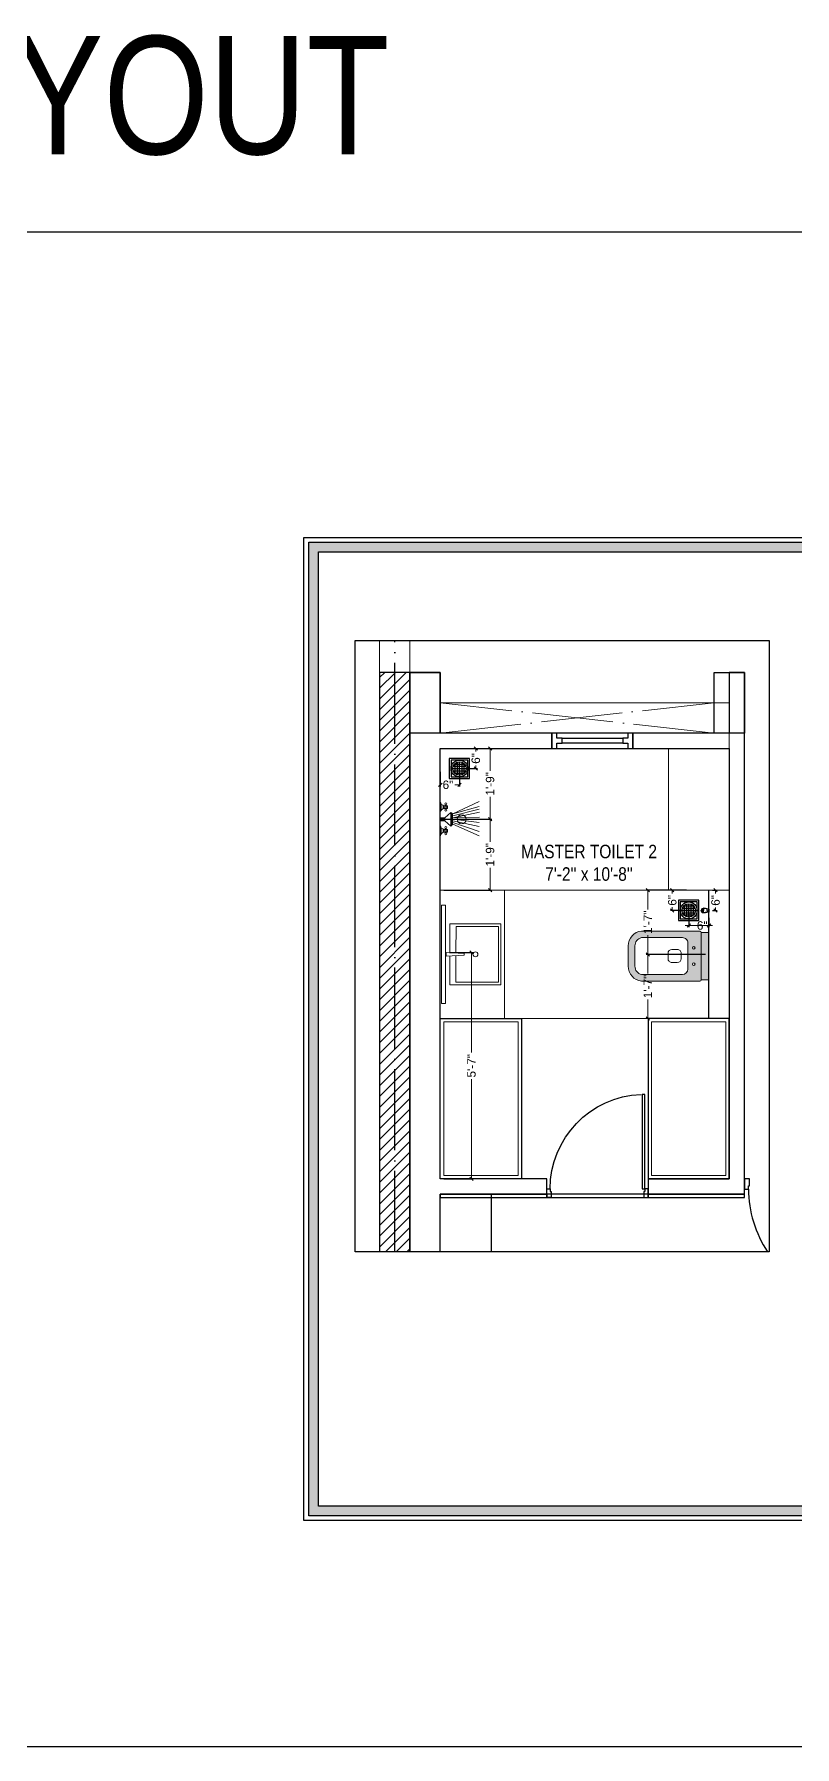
# Model space of a CAD drawing. Header units: millimetres. Extents: x 56222 to 3066687, y -650199 to -121287.
# Drawn here: x 150651 to 150876, y -178593 to -178086 of the extents above; entities that cross this region are included whole.
import ezdxf

# ---------------------------------------------------------------- set-up
doc = ezdxf.new("R2010")
doc.units = ezdxf.units.MM
doc.header["$MEASUREMENT"] = 0
doc.header["$PDMODE"] = 35
doc.linetypes.add('ACAD_ISO04W100', pattern=[30, 24, -3, 0, -3])
doc.layers.get('Defpoints').update_dxf_attribs({"color": 220})
for name, color, linetype in [('AR DOOR', 40, 'Continuous'), ('AR ELE-5', 134, 'Continuous'), ('SANIT', 232, 'Continuous'), ('WC-DET', 8, 'Continuous')]:
    doc.layers.add(name, color=color, linetype=linetype)
for name, color, linetype, lineweight in [('COLUMN', 1, 'Continuous', 30), ('dim05', 1, 'Continuous', 13), ('ELEVATION', 250, 'Continuous', 9), ('ELEVATION ( SPIRAL STAIR )', 250, 'Continuous', 9), ('FIRST FLOOR ( TEXT )', 7, 'Continuous', 9), ('FURNITURE', 32, 'Continuous', 9), ('GROUND FLOOR', 7, 'Continuous', 9), ('GROUND FLOOR  ( HATCH )', 251, 'Continuous', 9), ('GROUND FLOOR  ( PLINE )', 251, 'Continuous', 30), ('NAME PLATE', 7, 'Continuous', 25), ('SECOND FLOOR', 7, 'Continuous', 9), ('SECOND FLOOR  ( PLINE )', 251, 'Continuous', 30), ('SECOND FLOOR ( PLine )', 7, 'Continuous', 30), ('UTILITY', 48, 'Continuous', 9), ('wall', 7, 'Continuous', 30), ('X_PLOT', 1, 'Continuous', 9), ('XX~SLAB ( BEAM )~ ( DIM )', 7, 'Continuous', 9)]:
    doc.layers.add(name, color=color, linetype=linetype, lineweight=lineweight)
doc.layers.add('XX~SLAB ( PLINE )', color=251, linetype='Continuous', plot=False)
doc.styles.add('Arial', font='arial.ttf')
doc.styles.add('KATHA', font='swissc.ttf')
doc.styles.get("Standard").update_dxf_attribs({"font": 'arial.ttf', "height": 6})
doc.dimstyles.new('ISO-25', dxfattribs={"dimtxt": 2.5, "dimasz": 1, "dimexe": 0.5, "dimexo": 1, "dimtad": 0, "dimdec": 1, "dimlunit": 4, "dimtxsty": 'Standard', "dimblk": 'OBLIQUE', "dimcen": 2.5, "dimclrd": 1, "dimclre": 1, "dimclrt": 5, "dimadec": 0, "dimazin": 0, "dimtfac": 1, "dimtdec": 1, "dimtmove": 0, "dimatfit": 3, "dimfxl": 1, "dimlwd": -1, "dimarcsym": 0})

# ---------------------------------------------------------------- blocks, each defined once
blk = doc.blocks.new('*U180')
for points in [[(-1160, 0), (-1120, 0), (-1120, 30), (-1110, 30), (-1110, 100), (-1160, 100)], [(0, 0), (0, -1120), (-30, -1120), (-30, 0)], [(40, 0), (0, 0), (0, 30), (-10, 30), (-10, 100), (40, 100)]]:
    blk.add_lwpolyline(points, close=True)
at = {"layer": 'AR ELE-5', "linetype": 'ByBlock', "ltscale": 15}
blk.add_arc((2, 1), 1122, 180.0347, 267.627, dxfattribs=at)
blk = doc.blocks.new('A$C3EC62B37')
at = {"layer": 'FURNITURE', "lineweight": 30, "ltscale": 0.25, "true_color": 0xffffff}
h = blk.add_hatch(color=7, dxfattribs=at)
h.dxf.hatch_style = 1
h.paths.add_polyline_path([(-12.22, 0), (-12.22, 2.35), (-26.26, 2.35), (-26.26, 0)])
h.paths.add_polyline_path([(-26.26, 2.35), (-12.22, 2.35, 0.414214), (-11.83, 2.74), (-11.83, 19.96, 0.388639), (-16.24, 23.87), (-22.38, 23.87, 0.379499), (-26.65, 19.96), (-26.65, 2.74, 0.414214)])
h.paths.add_polyline_path([(-15.35, 6.26), (-23.13, 6.26, -0.414214), (-24.7, 7.83), (-24.7, 19.96, -0.349567), (-22.37, 21.91), (-16.24, 21.91, -0.364948), (-13.78, 19.96), (-13.78, 7.83, -0.414214)], flags=16)
h.paths.add_polyline_path([(-18.46, 8.22), (-20.02, 8.22, -0.414214), (-21.2, 9.39), (-21.2, 10.96, -0.414214), (-20.02, 12.13), (-18.46, 12.13, -0.414214), (-17.28, 10.96), (-17.28, 9.39, -0.414214)], flags=0)
h.paths.add_polyline_path([(-22.06, 4.53, -1), (-21.27, 4.53, -1)], flags=16)
at = {"layer": 'FURNITURE', "color": 0, "linetype": 'ByBlock', "lineweight": -2}
for p, q in [((-22.24, 23.87), (-16.24, 23.87)), ((-22.24, 21.91), (-16.24, 21.91)), ((-26.65, 2.74), (-26.65, 19.96)), ((-24.7, 7.83), (-24.7, 19.96)), ((-13.78, 7.83), (-13.78, 19.96)), ((-11.83, 2.74), (-11.83, 19.96)), ((-21.2, 9.39), (-21.2, 10.96)), ((-20.02, 12.13), (-18.46, 12.13)), ((-17.28, 9.39), (-17.28, 10.96)), ((-23.13, 6.26), (-15.35, 6.26)), ((-20.02, 8.22), (-18.46, 8.22)), ((-26.26, 2.35), (-12.22, 2.35)), ((-26.26, 2.35), (-26.26, 0)), ((-26.26, 0), (-12.22, 0)), ((-26.26, 0), (-12.22, 0)), ((-12.22, 2.35), (-12.22, 0))]:
    blk.add_line(p, q, dxfattribs=at)
for centre in [(-21.66, 4.53), (-16.81, 4.53)]:
    blk.add_circle(centre, 0.391, dxfattribs=at)
for centre, radius, start, end in [((-22.31, 19.5), 4.37, 89.0873, 174.0395), ((-22.31, 19.48), 2.44, 88.437, 168.6348), ((-16.17, 19.5), 4.37, 5.9605, 90.9127), ((-16.17, 19.48), 2.44, 11.3652, 91.563), ((-20.02, 10.96), 1.17, 90, 180), ((-18.46, 10.96), 1.17, 0, 90), ((-23.13, 7.83), 1.57, 180, 270), ((-20.02, 9.39), 1.17, 180, 270), ((-18.46, 9.39), 1.17, 270, 0), ((-15.35, 7.83), 1.57, 270, 0), ((-26.26, 2.74), 0.391, 180, 270), ((-12.22, 2.74), 0.391, 270, 0)]:
    blk.add_arc(centre, radius, start, end, dxfattribs=at)
blk = doc.blocks.new('A$C07311617')
at = {"layer": 'UTILITY'}
h = blk.add_hatch(color=7, dxfattribs=at)
h.paths.add_polyline_path([(-3.13, 2.02), (-3.13, 0), (-3.74, 0), (-3.74, 0.46), (-3.74, 1.42)])
h.paths.add_polyline_path([(-3.13, 0), (-3.13, -0.46), (-3.13, -2.02), (-3.74, -1.59), (-3.74, -0.46), (-3.74, 0)])
h = blk.add_hatch(color=7, dxfattribs=at)
h.paths.add_polyline_path([(0, 0.46), (0, 0), (-1.35, 0), (-1.35, 0.46)])
h.paths.add_polyline_path([(0, 0), (0, -0.46), (-1.35, -0.46), (-1.35, 0)])
at = {"layer": 'UTILITY', "color": 7}
for p, q in [((-3.74, 1.42), (-11.52, 4.9)), ((-3.74, 0.94), (-11.52, 3.66)), ((-3.74, 0.46), (-11.52, 2.15)), ((-3.74, 0), (-11.52, 0.93)), ((-3.13, 2.02), (-3.74, 1.42)), ((-3.13, -0.46), (-3.13, 2.02)), ((-1.35, 0.46), (-3.13, 2.02)), ((-3.13, 0.46), (-3.13, 1.42)), ((-1.74, 3.79), (-1.74, 4.05)), ((-1.74, 2.99), (-1.74, 2.72)), ((-1.47, 3.79), (-1.47, 4.05)), ((-1.47, 2.99), (-1.47, 2.72)), ((-1.35, -0.46), (-1.35, 0.46)), ((-1.35, 0.46), (0, 0.46)), ((-0.8, 3.9), (-0.8, 2.88)), ((-0.27, 2.44), (-0.27, 4.33)), ((0, -0.46), (0, 0.46)), ((-3.74, -0.46), (-11.62, -0.61)), ((-3.74, -0.46), (-11.57, -2.09)), ((-3.74, -1.03), (-11.52, -2.96)), ((-3.74, -1.59), (-11.52, -5.3)), ((-3.74, -1.59), (-11.52, -3.73)), ((-3.74, -1.59), (-3.13, -2.02)), ((-3.13, -0.46), (-3.13, -2.02)), ((-1.35, -0.46), (-3.13, -2.02)), ((-1.74, -3.22), (-1.74, -2.95)), ((-1.74, -4.02), (-1.74, -4.29)), ((-1.47, -3.22), (-1.47, -2.95)), ((-1.47, -4.02), (-1.47, -4.29)), ((-1.35, -0.46), (0, -0.46)), ((-0.8, -4.13), (-0.8, -3.11)), ((-0.27, -2.68), (-0.27, -4.56))]:
    blk.add_line(p, q, dxfattribs=at)
for points in [[(-1.35, 0.46), (-3.13, 2.02)], [(-3.13, -2.02), (-1.35, -0.46)]]:
    blk.add_lwpolyline(points, dxfattribs=at)
for points in [[(-1.07, 2.99), (-2.14, 2.99), (-2.14, 3.79), (-1.07, 3.79)], [(-1.07, -3.22), (-2.14, -3.22), (-2.14, -4.02), (-1.07, -4.02)]]:
    blk.add_lwpolyline(points, close=True, dxfattribs=at)
for centre, radius in [((-6.31, 0), 1.33), ((-1.6, 4.32), 0.298), ((-1.6, 3.39), 0.298), ((-1.6, 2.45), 0.298), ((-1.6, -2.69), 0.298), ((-1.6, -3.62), 0.298), ((-1.6, -4.55), 0.298)]:
    blk.add_circle(centre, radius, dxfattribs=at)
for centre, start, end in [((-1.47, 5.26), 285.2551, 344.7449), ((-1.47, 1.52), 15.2551, 74.7449), ((-1.47, -1.75), 285.2551, 344.7449), ((-1.47, -5.49), 15.2551, 74.7449)]:
    blk.add_arc(centre, 1.52, start, end, dxfattribs=at)
blk = doc.blocks.new('_Oblique')
at = {"layer": 'wall', "color": 0, "lineweight": -2}
blk.add_line((-0.5, -0.5), (0.5, 0.5), dxfattribs=at)
blk = doc.blocks.new('*D898')
at = {"layer": 'Defpoints', "color": 0, "lineweight": 30, "transparency": 16777216}
for p in [(150771.02, -178297.28), (150771.02, -178318.28), (150785.75, -178318.28)]:
    blk.add_point(p, dxfattribs=at)
at = {"layer": 'dim05', "color": 1, "linetype": 'Continuous', "lineweight": -2, "transparency": 16777216}
for p, q in [((150772.02, -178297.28), (150786.25, -178297.28)), ((150772.02, -178318.28), (150786.25, -178318.28))]:
    blk.add_line(p, q, dxfattribs=at)
at = {"layer": 'dim05', "color": 1, "linetype": 'Continuous', "transparency": 16777216}
for p, q in [((150785.75, -178297.28), (150785.75, -178303.95)), ((150785.75, -178318.28), (150785.75, -178311.61))]:
    blk.add_line(p, q, dxfattribs=at)
at = {"layer": 'dim05', "color": 1, "transparency": 16777216}
for p, rotation in [((150785.75, -178297.28), 90), ((150785.75, -178318.28), 270)]:
    blk.add_blockref('_Oblique', p, dxfattribs=dict(at, rotation=rotation))
at = {"layer": 'dim05', "color": 5, "lineweight": 25, "transparency": 16777216, "insert": (150785.75, -178307.78), "char_height": 2.5, "attachment_point": 5, "rotation": 90, "style": 'Arial'}
blk.add_mtext('1\'-9"', dxfattribs=at)
blk = doc.blocks.new('*D899')
at = {"layer": 'Defpoints', "color": 0, "lineweight": 30, "transparency": 16777216}
for p in [(150771.02, -178318.28), (150771.02, -178339.28), (150785.75, -178339.28)]:
    blk.add_point(p, dxfattribs=at)
at = {"layer": 'dim05', "color": 1, "linetype": 'Continuous', "lineweight": -2, "transparency": 16777216}
for p, q in [((150772.02, -178318.28), (150786.25, -178318.28)), ((150772.02, -178339.28), (150786.25, -178339.28))]:
    blk.add_line(p, q, dxfattribs=at)
at = {"layer": 'dim05', "color": 1, "linetype": 'Continuous', "transparency": 16777216}
for p, q in [((150785.75, -178318.28), (150785.75, -178324.95)), ((150785.75, -178339.28), (150785.75, -178332.61))]:
    blk.add_line(p, q, dxfattribs=at)
at = {"layer": 'dim05', "color": 1, "transparency": 16777216}
for p, rotation in [((150785.75, -178318.28), 90), ((150785.75, -178339.28), 270)]:
    blk.add_blockref('_Oblique', p, dxfattribs=dict(at, rotation=rotation))
at = {"layer": 'dim05', "color": 5, "lineweight": 25, "transparency": 16777216, "insert": (150785.75, -178328.78), "char_height": 2.5, "attachment_point": 5, "rotation": 90, "style": 'Arial'}
blk.add_mtext('1\'-9"', dxfattribs=at)
blk = doc.blocks.new('*D900')
at = {"layer": 'Defpoints', "color": 0, "lineweight": 30, "transparency": 16777216}
for p in [(150772.77, -178357.77), (150771.02, -178424.78), (150780.24, -178424.78)]:
    blk.add_point(p, dxfattribs=at)
at = {"layer": 'dim05', "color": 1, "linetype": 'Continuous', "lineweight": -2, "transparency": 16777216}
for p, q in [((150773.77, -178357.77), (150780.74, -178357.77)), ((150772.02, -178424.78), (150780.74, -178424.78))]:
    blk.add_line(p, q, dxfattribs=at)
at = {"layer": 'dim05', "color": 1, "linetype": 'Continuous', "transparency": 16777216}
for p, q in [((150780.24, -178357.77), (150780.24, -178387.32)), ((150780.24, -178424.78), (150780.24, -178395.22))]:
    blk.add_line(p, q, dxfattribs=at)
at = {"layer": 'dim05', "color": 1, "transparency": 16777216}
for p, rotation in [((150780.24, -178357.77), 90), ((150780.24, -178424.78), 270)]:
    blk.add_blockref('_Oblique', p, dxfattribs=dict(at, rotation=rotation))
at = {"layer": 'dim05', "color": 5, "lineweight": 25, "transparency": 16777216, "insert": (150780.24, -178391.27), "char_height": 2.5, "attachment_point": 5, "rotation": 90, "style": 'Arial'}
blk.add_mtext('5\'-7"', dxfattribs=at)
blk = doc.blocks.new('A$C775F2B7C')
at = {"layer": 'WC-DET', "color": 7}
for points in [[(0.02, 0.076), (0.007, 0.076, 0.150223), (0, 0.06), (0, 0.037), (0.007, 0.004, 0.333354), (0.011, 0), (0.025, 0), (0.038, 0, 0.333354), (0.043, 0.004), (0.05, 0.037), (0.05, 0.06, 0.150223), (0.043, 0.076), (0.03, 0.076)], [(0.025, 0.02), (0.012, 0.02, -0.354974), (0.007, 0.023), (0, 0.057)], [(0.02, 0.076), (0.02, 0.082, -0.414214), (0.021, 0.083), (0.025, 0.083)], [(0.025, 0.076), (0.02, 0.076, 0.150223)], [(0.03, 0.076), (0.03, 0.082, 0.414214), (0.029, 0.083), (0.025, 0.083)], [(0.025, 0.02), (0.038, 0.02, 0.354974), (0.042, 0.023), (0.05, 0.057)]]:
    blk.add_lwpolyline(points, format="xyb", dxfattribs=at)
at = {"layer": 'WC-DET'}
for points in [[(0, 0.063), (0.025, 0.063)], [(0, 0.057), (0.025, 0.057)], [(0.001, 0.065), (0.025, 0.065)], [(0.049, 0.065), (0.025, 0.065)], [(0.049, 0.063), (0.025, 0.063)], [(0.05, 0.057), (0.025, 0.057)]]:
    blk.add_lwpolyline(points, dxfattribs=at)
at = {"layer": 'WC-DET', "color": 7}
blk.add_lwpolyline([(0.03, 0.076), (0.025, 0.076)], dxfattribs=at)
blk = doc.blocks.new('*D901')
at = {"layer": 'Defpoints', "color": 0, "lineweight": 30, "transparency": 16777216}
for p in [(150850.52, -178339.28), (150852.46, -178339.28), (150850.52, -178345.32)]:
    blk.add_point(p, dxfattribs=at)
at = {"layer": 'dim05', "color": 1, "linetype": 'Continuous', "lineweight": -2, "transparency": 16777216}
for p, q in [((150851.52, -178339.28), (150852.96, -178339.28)), ((150851.52, -178345.32), (150852.96, -178345.32))]:
    blk.add_line(p, q, dxfattribs=at)
at = {"layer": 'dim05', "color": 1, "linetype": 'Continuous', "transparency": 16777216}
for p, q in [((150852.46, -178339.28), (150852.46, -178340.23)), ((150852.46, -178345.32), (150852.46, -178344.37))]:
    blk.add_line(p, q, dxfattribs=at)
at = {"layer": 'dim05', "color": 1, "transparency": 16777216}
for p, rotation in [((150852.46, -178339.28), 90), ((150852.46, -178345.32), 270)]:
    blk.add_blockref('_Oblique', p, dxfattribs=dict(at, rotation=rotation))
at = {"layer": 'dim05', "color": 5, "lineweight": 25, "transparency": 16777216, "insert": (150852.46, -178342.3), "char_height": 2.5, "attachment_point": 5, "rotation": 90, "style": 'Arial'}
blk.add_mtext('6"', dxfattribs=at)
blk = doc.blocks.new('*D902')
at = {"layer": 'Defpoints', "color": 0, "lineweight": 30, "transparency": 16777216}
for p in [(150844.86, -178339.28), (150832.41, -178358.28), (150850.52, -178358.28)]:
    blk.add_point(p, dxfattribs=at)
at = {"layer": 'dim05', "color": 1, "linetype": 'Continuous', "lineweight": -2, "transparency": 16777216}
for p, q in [((150843.86, -178339.28), (150831.91, -178339.28)), ((150849.52, -178358.28), (150831.91, -178358.28))]:
    blk.add_line(p, q, dxfattribs=at)
at = {"layer": 'dim05', "color": 1, "linetype": 'Continuous', "transparency": 16777216}
for p, q in [((150832.41, -178339.28), (150832.41, -178344.95)), ((150832.41, -178358.28), (150832.41, -178352.61))]:
    blk.add_line(p, q, dxfattribs=at)
at = {"layer": 'dim05', "color": 1, "transparency": 16777216}
for p, rotation in [((150832.41, -178339.28), 90), ((150832.41, -178358.28), 270)]:
    blk.add_blockref('_Oblique', p, dxfattribs=dict(at, rotation=rotation))
at = {"layer": 'dim05', "color": 5, "lineweight": 25, "transparency": 16777216, "insert": (150832.41, -178348.78), "char_height": 2.5, "attachment_point": 5, "rotation": 90, "style": 'Arial'}
blk.add_mtext('1\'-7"', dxfattribs=at)
blk = doc.blocks.new('*D903')
at = {"layer": 'Defpoints', "color": 0, "lineweight": 30, "transparency": 16777216}
for p in [(150850.52, -178358.28), (150832.41, -178377.28), (150850.52, -178377.28)]:
    blk.add_point(p, dxfattribs=at)
at = {"layer": 'dim05', "color": 1, "linetype": 'Continuous', "lineweight": -2, "transparency": 16777216}
for p, q in [((150849.52, -178358.28), (150831.91, -178358.28)), ((150849.52, -178377.28), (150831.91, -178377.28))]:
    blk.add_line(p, q, dxfattribs=at)
at = {"layer": 'dim05', "color": 1, "linetype": 'Continuous', "transparency": 16777216}
for p, q in [((150832.41, -178358.28), (150832.41, -178363.95)), ((150832.41, -178377.28), (150832.41, -178371.61))]:
    blk.add_line(p, q, dxfattribs=at)
at = {"layer": 'dim05', "color": 1, "transparency": 16777216}
for p, rotation in [((150832.41, -178358.28), 90), ((150832.41, -178377.28), 270)]:
    blk.add_blockref('_Oblique', p, dxfattribs=dict(at, rotation=rotation))
at = {"layer": 'dim05', "color": 5, "lineweight": 25, "transparency": 16777216, "insert": (150832.41, -178367.78), "char_height": 2.5, "attachment_point": 5, "rotation": 90, "style": 'Arial'}
blk.add_mtext('1\'-7"', dxfattribs=at)
blk = doc.blocks.new('NAHNYsquare')
at = {"color": 253}
for p, q in [((5, -2.99), (1, -2.99)), ((4.89, -2.32), (1.11, -2.32)), ((4.89, -3.65), (1.11, -3.65)), ((4.49, -1.65), (1.51, -1.65)), ((4.49, -4.32), (1.51, -4.32)), ((1.67, -4.48), (1.67, -1.49)), ((2.33, -4.87), (2.33, -1.1)), ((3, -0.99), (3, -4.99)), ((3.67, -4.87), (3.67, -1.1)), ((4.33, -4.48), (4.33, -1.49))]:
    blk.add_line(p, q, dxfattribs=at)
for points in [[(0, -5.99), (6, -5.99), (6, 0.01), (0, 0.01)], [(0.5, -5.49), (5.5, -5.49), (5.5, -0.49), (0.5, -0.49)]]:
    blk.add_lwpolyline(points, close=True)
for radius in [2.5, 2]:
    blk.add_circle((3, -2.99), radius)
blk = doc.blocks.new('LAYOUT FILE')
at = {"layer": 'NAME PLATE', "true_color": 0xd39e00}
h = blk.add_hatch(color=42, dxfattribs=at)
h.paths.add_polyline_path([(3346889.83, -513806.18), (3346889.83, -514260.7), (3347535.56, -514260.7), (3347535.56, -513806.18)])
h.paths.add_polyline_path([(3346894.36, -513810.71), (3347531.03, -513810.71), (3347531.03, -514256.17), (3346894.36, -514256.17)], flags=16)
at = {"layer": 'NAME PLATE', "color": 42, "true_color": 0xd39e00}
for points in [[(3346887.56, -513803.91), (3347537.83, -513803.91), (3347537.83, -514262.96), (3346887.56, -514262.96)], [(3346889.83, -513806.18), (3347535.56, -513806.18), (3347535.56, -514260.7), (3346889.83, -514260.7)], [(3346894.36, -513810.71), (3347531.03, -513810.71), (3347531.03, -514256.17), (3346894.36, -514256.17)]]:
    blk.add_lwpolyline(points, close=True, dxfattribs=at)
blk = doc.blocks.new('*D910')
at = {"layer": 'Defpoints', "color": 0, "lineweight": 30, "transparency": 16777216}
for p in [(150839.66, -178339.28), (150844.52, -178339.28), (150846.52, -178345.28)]:
    blk.add_point(p, dxfattribs=at)
at = {"layer": 'dim05', "color": 1, "linetype": 'Continuous', "lineweight": -2, "transparency": 16777216}
for p, q in [((150843.52, -178339.28), (150839.16, -178339.28)), ((150845.52, -178345.28), (150839.16, -178345.28))]:
    blk.add_line(p, q, dxfattribs=at)
at = {"layer": 'dim05', "color": 1, "linetype": 'Continuous', "transparency": 16777216}
for p, q in [((150839.66, -178339.28), (150839.66, -178340.21)), ((150839.66, -178345.28), (150839.66, -178344.35))]:
    blk.add_line(p, q, dxfattribs=at)
at = {"layer": 'dim05', "color": 1, "transparency": 16777216}
for p, rotation in [((150839.66, -178339.28), 90), ((150839.66, -178345.28), 270)]:
    blk.add_blockref('_Oblique', p, dxfattribs=dict(at, rotation=rotation))
at = {"layer": 'dim05', "color": 5, "lineweight": 25, "transparency": 16777216, "insert": (150839.66, -178342.28), "char_height": 2.5, "attachment_point": 5, "rotation": 90, "style": 'Arial'}
blk.add_mtext('6"', dxfattribs=at)
blk = doc.blocks.new('*D911')
at = {"layer": 'Defpoints', "color": 0, "lineweight": 30, "transparency": 16777216}
for p in [(150844.52, -178345.28), (150850.52, -178346.42), (150850.52, -178349.74)]:
    blk.add_point(p, dxfattribs=at)
at = {"layer": 'dim05', "color": 1, "linetype": 'Continuous', "transparency": 16777216}
for p, q in [((150844.52, -178349.74), (150843.52, -178349.74)), ((150844.52, -178349.74), (150850.52, -178349.74)), ((150850.52, -178349.74), (150851.52, -178349.74))]:
    blk.add_line(p, q, dxfattribs=at)
at = {"layer": 'dim05', "color": 1, "linetype": 'Continuous', "lineweight": -2, "transparency": 16777216}
for p, q in [((150844.52, -178346.28), (150844.52, -178350.24)), ((150850.52, -178347.42), (150850.52, -178350.24))]:
    blk.add_line(p, q, dxfattribs=at)
at = {"layer": 'dim05', "color": 1, "transparency": 16777216}
blk.add_blockref('_Oblique', (150844.52, -178349.74), dxfattribs=at)
at = {"layer": 'dim05', "color": 1, "transparency": 16777216, "rotation": 180}
blk.add_blockref('_Oblique', (150850.52, -178349.74), dxfattribs=at)
at = {"layer": 'dim05', "color": 5, "lineweight": 25, "transparency": 16777216, "insert": (150848.52, -178349.74), "char_height": 2.5, "attachment_point": 5, "style": 'Arial'}
blk.add_mtext('6"', dxfattribs=at)
blk = doc.blocks.new('*D912')
at = {"layer": 'Defpoints', "color": 0, "lineweight": 30, "transparency": 16777216}
for p in [(150775.23, -178297.28), (150776.68, -178303.25), (150781.52, -178303.25)]:
    blk.add_point(p, dxfattribs=at)
at = {"layer": 'dim05', "color": 1, "linetype": 'Continuous', "lineweight": -2, "transparency": 16777216}
for p, q in [((150776.23, -178297.28), (150782.02, -178297.28)), ((150777.68, -178303.25), (150782.02, -178303.25))]:
    blk.add_line(p, q, dxfattribs=at)
at = {"layer": 'dim05', "color": 1, "linetype": 'Continuous', "transparency": 16777216}
for p, q in [((150781.52, -178297.28), (150781.52, -178298.19)), ((150781.52, -178303.25), (150781.52, -178302.33))]:
    blk.add_line(p, q, dxfattribs=at)
at = {"layer": 'dim05', "color": 1, "transparency": 16777216}
for p, rotation in [((150781.52, -178297.28), 90), ((150781.52, -178303.25), 270)]:
    blk.add_blockref('_Oblique', p, dxfattribs=dict(at, rotation=rotation))
at = {"layer": 'dim05', "color": 5, "lineweight": 25, "transparency": 16777216, "insert": (150781.52, -178300.26), "char_height": 2.5, "attachment_point": 5, "rotation": 90, "style": 'Arial'}
blk.add_mtext('6"', dxfattribs=at)
blk = doc.blocks.new('*D913')
at = {"layer": 'Defpoints', "color": 0, "lineweight": 30, "transparency": 16777216}
for p in [(150771.02, -178303.25), (150776.68, -178303.25), (150776.68, -178308.08)]:
    blk.add_point(p, dxfattribs=at)
at = {"layer": 'dim05', "color": 1, "linetype": 'Continuous', "lineweight": -2, "transparency": 16777216}
for p, q in [((150771.02, -178304.25), (150771.02, -178308.58)), ((150776.68, -178304.25), (150776.68, -178308.58))]:
    blk.add_line(p, q, dxfattribs=at)
at = {"layer": 'dim05', "color": 1, "linetype": 'Continuous', "transparency": 16777216}
for p, q in [((150771.02, -178308.08), (150771.21, -178308.08)), ((150776.68, -178308.08), (150775.35, -178308.08))]:
    blk.add_line(p, q, dxfattribs=at)
at = {"layer": 'dim05', "color": 1, "transparency": 16777216, "rotation": 180}
blk.add_blockref('_Oblique', (150771.02, -178308.08), dxfattribs=at)
at = {"layer": 'dim05', "color": 1, "transparency": 16777216}
blk.add_blockref('_Oblique', (150776.68, -178308.08), dxfattribs=at)
at = {"layer": 'dim05', "color": 5, "lineweight": 25, "transparency": 16777216, "insert": (150773.28, -178308.08), "char_height": 2.5, "attachment_point": 5, "style": 'Arial'}
blk.add_mtext('6"', dxfattribs=at)

msp = doc.modelspace()

# ---------------------------------------------------------------- hatches: boundary and pattern name
at = {"layer": 'GROUND FLOOR  ( HATCH )', "lineweight": 30}
h = msp.add_hatch(dxfattribs=at)
h.set_pattern_fill('ANSI31', color=6, scale=18, angle=180, style=0)
h.set_pattern_definition([(225, (299525.3775, -358084.8126), (1.590990258, -1.590990258), [])])
h.paths.add_polyline_path([(150757.523, -178446.409), (150762.023, -178446.409), (150762.023, -178274.777), (150757.523, -178274.777)])
h.paths.add_polyline_path([(150753.023, -178446.409), (150757.523, -178446.409), (150757.523, -178274.777), (150753.023, -178274.777)])

# ---------------------------------------------------------------- linework, layer by layer
msp.add_lwpolyline([(150861.023, -178427.777), (150862.223, -178427.777), (150862.223, -178426.877), (150862.523, -178426.877), (150862.523, -178424.777), (150861.023, -178424.777)], close=True)
at = {"layer": 'AR ELE-5', "linetype": 'ByBlock', "ltscale": 15}
msp.add_arc((150895.872, -178427.756), 33.649, 180.03474, 213.66408, dxfattribs=at)
at = {"layer": 'COLUMN'}
msp.add_lwpolyline([(150771.023, -178292.777), (150762.023, -178292.777), (150762.023, -178274.777), (150771.023, -178274.777)], close=True, dxfattribs=at)
msp.add_lwpolyline([(150861.023, -178274.777), (150861.023, -178292.777), (150852.023, -178292.777), (150852.023, -178274.777), (150861.023, -178274.777)], dxfattribs=at)
at = {"layer": 'ELEVATION', "lineweight": 25, "transparency": 33554600, "elevation": 0.126}
msp.add_lwpolyline([(150868.324, -178446.409), (150745.813, -178446.409), (150745.813, -178265.362), (150868.324, -178265.362)], close=True, dxfattribs=at)
at = {"layer": 'ELEVATION ( SPIRAL STAIR )', "color": 5}
msp.add_lwpolyline([(150772.57, -178343.717), (150771.414, -178343.717), (150771.414, -178372.816), (150772.57, -178372.816)], close=True, dxfattribs=at)
at = {"layer": 'FURNITURE'}
msp.add_line((150790.023, -178339.277), (150790.023, -178377.277), dxfattribs=at)
at = {"layer": 'FURNITURE', "lineweight": 30}
for p, q in [((150786.077, -178429.277), (150786.077, -178446.409)), ((150802.523, -178429.277), (150802.523, -178430.238)), ((150832.523, -178429.277), (150832.523, -178430.238))]:
    msp.add_line(p, q, dxfattribs=at)
at = {"layer": 'FURNITURE'}
for points in [[(150856.523, -178339.277), (150838.523, -178339.277), (150838.523, -178297.277), (150856.523, -178297.277)], [(150778.064, -178358.556), (150778.065, -178357.984), (150772.768, -178357.726), (150772.767, -178358.806)], [(150772.023, -178423.777), (150772.023, -178378.277), (150794.023, -178378.277), (150794.023, -178423.777)], [(150855.523, -178423.777), (150855.523, -178378.277), (150833.523, -178378.277), (150833.523, -178423.777)]]:
    msp.add_lwpolyline(points, close=True, dxfattribs=at)
for points in [[(150773.848, -178357.779), (150773.863, -178349.268), (150788.957, -178349.277), (150788.936, -178367.277), (150773.842, -178367.268), (150773.847, -178358.755)], [(150775.649, -178357.866), (150775.663, -178349.989), (150788.236, -178349.996), (150788.216, -178366.556), (150775.643, -178366.549), (150775.648, -178358.67)]]:
    msp.add_lwpolyline(points, dxfattribs=at)
at = {"layer": 'FURNITURE', "lineweight": 30}
for points in [[(150795.023, -178424.777), (150771.023, -178424.777), (150771.023, -178377.277), (150795.023, -178377.277)], [(150861.023, -178429.277), (150771.023, -178429.277), (150771.023, -178430.238), (150861.023, -178430.238)]]:
    msp.add_lwpolyline(points, close=True, dxfattribs=at)
msp.add_lwpolyline([(150856.523, -178424.777), (150856.523, -178377.277), (150832.523, -178377.277), (150832.523, -178424.777), (150856.523, -178424.777)], dxfattribs=at)
at = {"layer": 'FURNITURE'}
msp.add_circle((150781.41, -178358.272), 0.72, dxfattribs=at)
at = {"layer": 'GROUND FLOOR'}
for p, q in [((150753.023, -178446.409), (150753.023, -178265.362)), ((150762.023, -178446.409), (150762.023, -178265.362)), ((150856.523, -178339.277), (150771.023, -178339.277)), ((150856.523, -178377.277), (150771.023, -178377.277))]:
    msp.add_line(p, q, dxfattribs=at)
at = {"layer": 'GROUND FLOOR', "color": 1, "linetype": 'ACAD_ISO04W100'}
msp.add_line((150757.523, -178446.409), (150757.523, -178274.777), dxfattribs=at)
at = {"layer": 'GROUND FLOOR', "color": 6, "lineweight": 30}
msp.add_lwpolyline([(150762.023, -178446.409), (150762.023, -178274.777), (150753.023, -178274.777), (150753.023, -178446.409)], dxfattribs=at)
at = {"layer": 'GROUND FLOOR  ( PLINE )'}
msp.add_lwpolyline([(150850.523, -178377.277), (150850.523, -178339.277)], dxfattribs=at)
at = {"layer": 'SECOND FLOOR'}
for p, q in [((150771.023, -178292.777), (150771.023, -178274.777)), ((150856.523, -178424.777), (150856.523, -178274.777)), ((150861.023, -178424.777), (150861.023, -178274.777)), ((150771.023, -178283.777), (150856.523, -178283.777)), ((150856.523, -178292.777), (150771.023, -178292.777)), ((150771.023, -178424.777), (150771.023, -178297.277)), ((150856.523, -178297.277), (150771.023, -178297.277)), ((150802.523, -178429.277), (150802.523, -178424.777)), ((150832.523, -178429.277), (150832.523, -178424.777)), ((150861.023, -178424.777), (150861.023, -178424.777)), ((150861.023, -178424.777), (150861.023, -178429.277)), ((150771.023, -178446.409), (150771.023, -178429.277)), ((150802.523, -178429.277), (150771.023, -178429.277)), ((150861.023, -178429.277), (150832.523, -178429.277))]:
    msp.add_line(p, q, dxfattribs=at)
at = {"layer": 'SECOND FLOOR', "color": 1, "linetype": 'ACAD_ISO04W100'}
for p, q in [((150852.023, -178292.777), (150771.023, -178283.777)), ((150771.023, -178292.777), (150852.023, -178283.777))]:
    msp.add_line(p, q, dxfattribs=at)
at = {"layer": 'SECOND FLOOR  ( PLINE )'}
msp.add_lwpolyline([(150771.023, -178446.409), (150771.023, -178429.277), (150802.523, -178429.277), (150802.523, -178424.777), (150771.023, -178424.777), (150771.023, -178297.277), (150804.028, -178297.277), (150804.028, -178292.777), (150771.023, -178292.777), (150771.023, -178274.777), (150762.023, -178274.777), (150762.023, -178446.409)], dxfattribs=at)
at = {"layer": 'SECOND FLOOR ( PLine )'}
msp.add_lwpolyline([(150861.023, -178274.777), (150861.023, -178274.777), (150856.523, -178274.777), (150856.523, -178292.777), (150828.028, -178292.777), (150828.028, -178297.277), (150856.523, -178297.277), (150856.523, -178424.777), (150832.523, -178424.777), (150832.523, -178429.277), (150861.023, -178429.277), (150861.023, -178424.777), (150861.023, -178424.777), (150861.023, -178274.777)], dxfattribs=at)
at = {"layer": 'X_PLOT', "linetype": 'ACAD_ISO04W100', "lineweight": 30}
msp.add_line((150757.523, -178446.409), (150757.523, -178265.362), dxfattribs=at)
at = {"layer": 'XX~SLAB ( BEAM )~ ( DIM )', "color": 3, "lineweight": 30}
msp.add_lwpolyline([(150097.315, -178144.289), (151204.437, -178144.289), (151204.437, -178592.938), (150097.315, -178592.938)], close=True, dxfattribs=at)
at = {"layer": 'XX~SLAB ( PLINE )'}
msp.add_lwpolyline([(150804.028, -178297.277), (150805.528, -178297.277), (150805.528, -178295.777), (150807.028, -178295.777), (150807.028, -178294.277), (150825.028, -178294.277), (150825.028, -178295.777), (150826.528, -178295.777), (150826.528, -178297.277), (150828.028, -178297.277), (150828.028, -178292.777), (150826.528, -178292.777), (150826.528, -178294.277), (150825.028, -178294.277), (150825.028, -178295.777), (150807.028, -178295.777), (150807.028, -178294.277), (150805.528, -178294.277), (150805.528, -178292.777), (150804.028, -178292.777), (150804.028, -178297.277), (150828.028, -178297.277), (150828.028, -178292.777), (150804.028, -178292.777)], close=True, dxfattribs=at)

# ---------------------------------------------------------------- block references
at = {"layer": 'AR DOOR', "linetype": 'ByBlock', "lineweight": -2, "extrusion": (0, 0, -1), "xscale": 0.02500000000004618, "yscale": 0.02500000000004618, "zscale": -0.02500000000004618, "rotation": 180}
msp.add_blockref('*U180', (-150831.523, -178427.738), dxfattribs=at)
at = {"layer": 'FURNITURE', "lineweight": 18, "rotation": 180.0331280368491}
msp.add_blockref('A$C07311617', (150771.023, -178318.277), dxfattribs=at)
at = {"layer": 'FURNITURE', "rotation": 90.00000000284591}
msp.add_blockref('A$C3EC62B37', (150850.523, -178339.538), dxfattribs=at)
at = {"layer": 'NAME PLATE', "lineweight": 0, "xscale": 0.6342633348092371, "yscale": 0.6342633348092371, "zscale": 0.6342633348092371}
msp.add_blockref('LAYOUT FILE', (-1972077.429, 147652.185), dxfattribs=at)
at = {"layer": 'SANIT', "linetype": 'ByBlock', "rotation": 180}
for p in [(150779.683, -178306.235), (150847.523, -178348.262)]:
    msp.add_blockref('NAHNYsquare', p, dxfattribs=at)
at = {"layer": 'WC-DET', "xscale": -27.91359444021024, "yscale": 27.91359444021024, "zscale": 27.91359444021024, "rotation": 90}
msp.add_blockref('A$C775F2B7C', (150850.523, -178344.628), dxfattribs=at)

# ---------------------------------------------------------------- texts
at = {"layer": 'FIRST FLOOR ( TEXT )', "insert": (150815.011, -178331.185, 0.126), "char_height": 4, "attachment_point": 5, "style": 'KATHA'}
msp.add_mtext("MASTER TOILET 2\\P7'-2'' x 10'-8''", dxfattribs=at)
at = {"layer": 'XX~SLAB ( BEAM )~ ( DIM )', "color": 3, "lineweight": 30, "insert": (150503.111, -178104.067), "char_height": 35, "attachment_point": 5, "style": 'KATHA'}
msp.add_mtext('FINAL PLUMBING LAYOUT', dxfattribs=at)

# ---------------------------------------------------------------- dimensions: what is measured, and where the dimension line sits
at = {"layer": 'dim05', "color": 27, "lineweight": 25, "true_color": 0x7d5120}
for base, p1, p2, angle, picture, middle in [((150785.745, -178318.277), (150771.023, -178297.277), (150771.023, -178318.277), 270, '*D898', (150785.745, -178307.777)), ((150781.522, -178303.25), (150775.231, -178297.277), (150776.683, -178303.25), 90, '*D912', (150781.522, -178300.263)), ((150785.745, -178339.277), (150771.023, -178318.277), (150771.023, -178339.277), 270, '*D899', (150785.745, -178328.777)), ((150832.408, -178358.277), (150844.856, -178339.277), (150850.523, -178358.277), 270, '*D902', (150832.408, -178348.777)), ((150839.658, -178339.277), (150846.523, -178345.277), (150844.523, -178339.277), 90, '*D910', (150839.658, -178342.277)), ((150852.461, -178339.277), (150850.523, -178345.32), (150850.523, -178339.277), 270, '*D901', (150852.461, -178342.298)), ((150780.238, -178424.777), (150772.767, -178357.766), (150771.023, -178424.777), 270, '*D900', (150780.238, -178391.271)), ((150832.408, -178377.277), (150850.523, -178358.277), (150850.523, -178377.277), 270, '*D903', (150832.408, -178367.777))]:
    dim = msp.add_linear_dim(base=base, p1=p1, p2=p2, angle=angle, dimstyle='ISO-25', override={"dimtxsty": 'Arial'}, dxfattribs=at)
    dim.commit()
    dim.dimension.update_dxf_attribs({"geometry": picture, "text_midpoint": middle})
for base, p1, p2, override, picture, middle in [((150776.683, -178308.077), (150771.023, -178303.25), (150776.683, -178303.25), {"dimdec": 0, "dimtxsty": 'Arial'}, '*D913', (150773.283, -178308.077)), ((150850.523, -178349.74), (150844.523, -178345.277), (150850.523, -178346.418), {"dimtxsty": 'Arial'}, '*D911', (150848.523, -178349.74))]:
    dim = msp.add_linear_dim(base=base, p1=p1, p2=p2, dimstyle='ISO-25', override=override, dxfattribs=at)
    dim.commit()
    dim.dimension.update_dxf_attribs({"geometry": picture, "text_midpoint": middle, "dimtype": 160})

doc.saveas('drawing.dxf')
